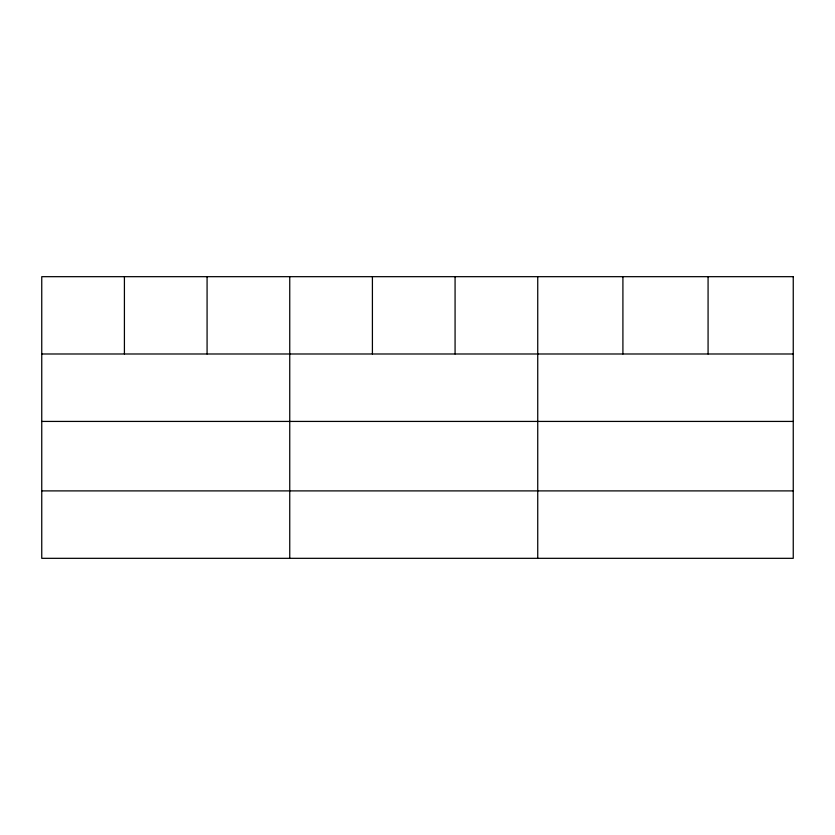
<?xml version="1.0" encoding="UTF-8"?>
<svg xmlns="http://www.w3.org/2000/svg" width="835" height="835" viewBox="0 0 835 835"><rect width="100%" height="100%" fill="white"/><g stroke="black" fill="none" stroke-linecap="round" stroke-linejoin="round"><path stroke-width="1.25" d="M41.75 353.988L793.25 353.988M41.75 421.424L793.25 421.424M41.75 490.896L793.25 490.896M708.08 276.677L708.08 353.988M622.91 276.677L622.91 353.988M537.74 276.677L537.74 558.323M455.075 276.677L455.075 353.988M372.41 276.677L372.41 353.988M289.745 276.677L289.745 558.323M207.08 276.677L207.08 353.988M124.415 276.677L124.415 353.988M793.25 276.677L41.75 276.677L41.75 558.323L793.25 558.323L793.25 276.677"/></g></svg>
